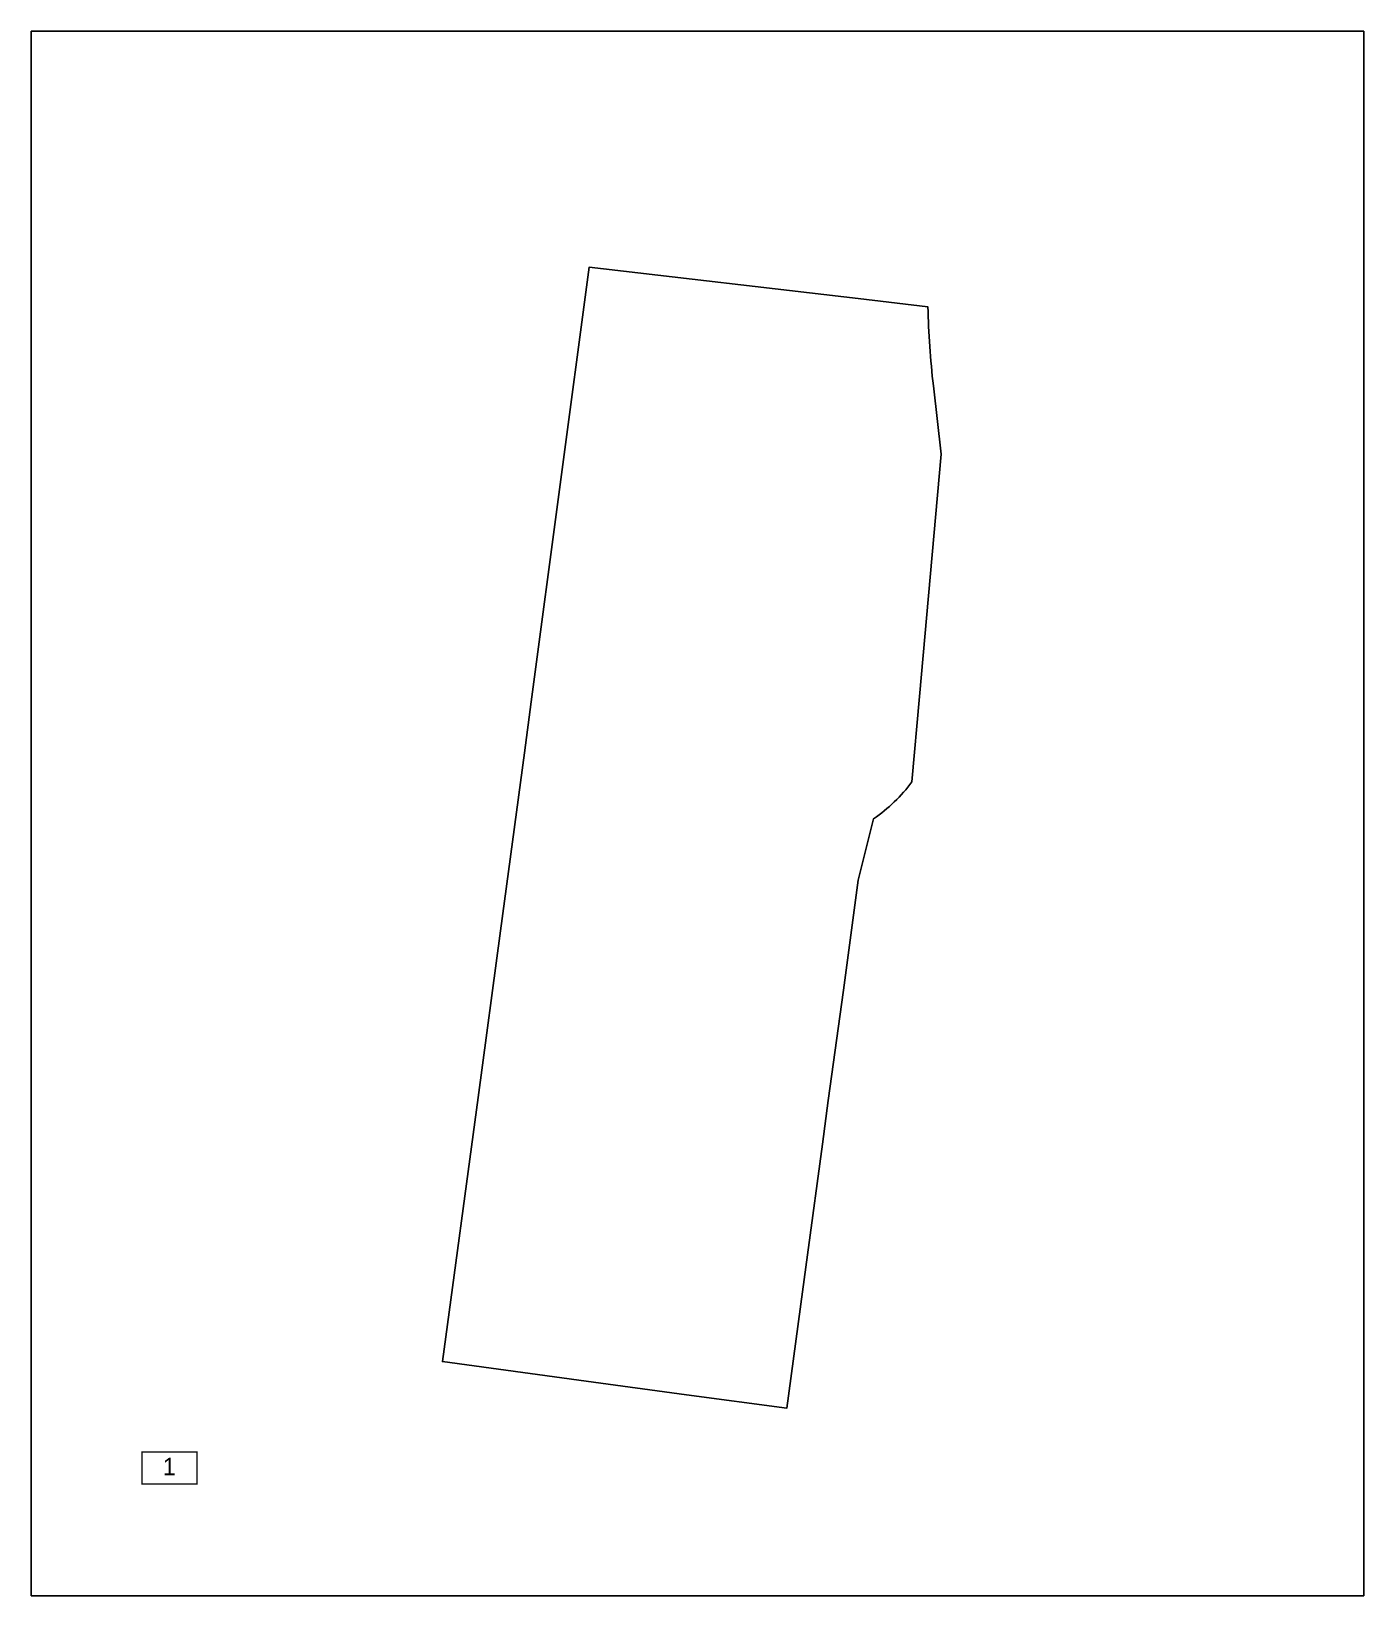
# Model space of a CAD drawing. Header units: metres. Extents: x 185777 to 185892, y 655518 to 655653.
import ezdxf
from ezdxf.enums import TextEntityAlignment as Align

# ---------------------------------------------------------------- set-up
doc = ezdxf.new("R2010")
doc.units = ezdxf.units.M
doc.header["$LTSCALE"] = 0.4
doc.layers.add('hadpasa', color=255, linetype='Continuous')
doc.layers.add('PGVUL1', color=253, linetype='Continuous')
doc.styles.add('style1', font='hebtxt')

# ---------------------------------------------------------------- blocks, each defined once
blk = doc.blocks.new('hadpasa')
at = {"layer": 'hadpasa', "const_width": 0.25}
blk.add_lwpolyline([(-4.82, -2.88), (-4.82, 2.64), (4.65, 2.64), (4.65, -2.88)], close=True, dxfattribs=at)
at = {"style": 'style1', "flags": 1}
for tag, p in [('SIZE', (-0.39, 1.6)), ('SCALE', (-0.35, 0.67)), ('PAGES', (-0.32, -1.12))]:
    blk.add_attdef(tag, p, '', height=0.75, dxfattribs=at)
at = {"style": 'style1'}
blk.add_attdef('PAGE', (-0.28, -0.22), '', height=0.75, dxfattribs=at)

msp = doc.modelspace()

# ---------------------------------------------------------------- linework, layer by layer
at = {"layer": 'hadpasa'}
msp.add_lwpolyline([(185777.05, 655518.43), (185892.05, 655518.43), (185892.05, 655653.43), (185777.05, 655653.43)], close=True, dxfattribs=at)
at = {"layer": 'PGVUL1'}
msp.add_lwpolyline([(185855.58, 655616.95), (185854.91, 655622.83, -0.022499), (185854.44, 655629.65), (185848.42, 655630.36), (185825.19, 655633.07), (185820.2, 655595.56), (185819.61, 655591.16), (185817.56, 655575.8), (185815.61, 655561.43), (185812.53, 655538.63), (185824.95, 655536.95), (185833.6, 655535.77), (185842.25, 655534.6), (185843.61, 655544.66), (185844.04, 655547.83), (185845.34, 655557.39), (185845.84, 655561.15), (185847.14, 655570.67), (185848.42, 655580.18), (185849.75, 655585.47, 0.08305), (185853.06, 655588.66), (185853.71, 655596.03), (185853.71, 655596.03)], format="xyb", close=True, dxfattribs=at)

# ---------------------------------------------------------------- block references
at = {"layer": 'hadpasa'}
ref = msp.add_blockref('hadpasa', (185789.02, 655529.5), dxfattribs=dict(at, xscale=0.5, yscale=0.5, zscale=0.5))
ref.add_attrib('PAGE', '1', dxfattribs={"layer": '0', "height": 1.5, "style": 'style1'}).set_placement((185788.97, 655528.83), align=Align.CENTER)

doc.saveas('drawing.dxf')
